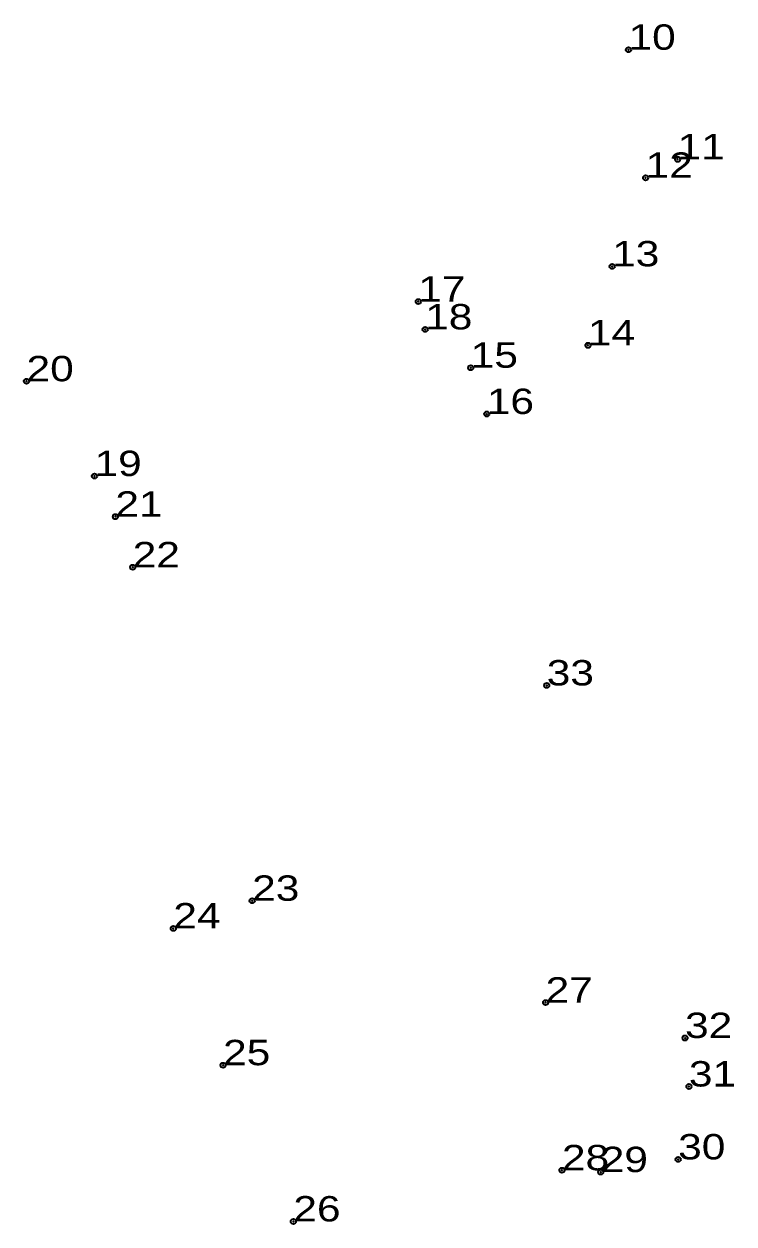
# Model space of a CAD drawing. Header units: metres. Extents: x 549364 to 552164, y 1838225 to 1839951.
# Drawn here: x 550582.2 to 550632.5, y 1838236.4 to 1838321.5 of the extents above; entities that cross this region are included whole.
import ezdxf

# ---------------------------------------------------------------- set-up
doc = ezdxf.new("R2010")
doc.units = ezdxf.units.M
doc.header["$LTSCALE"] = 0.72
doc.header["$PDMODE"] = 32
doc.header["$PDSIZE"] = 0.36
doc.layers.add('12', color=7, linetype='Continuous')
doc.layers.add('7', color=7, linetype='Continuous')

msp = doc.modelspace()

# ---------------------------------------------------------------- linework, layer by layer
at = {"layer": '7'}
for p in [(550625.06, 1838319.67), (550628.54, 1838311.9), (550626.27, 1838310.59), (550623.9, 1838304.31), (550610.15, 1838301.81), (550610.64, 1838299.84), (550622.18, 1838298.71), (550613.87, 1838297.12), (550582.37, 1838296.16), (550615.01, 1838293.84), (550587.19, 1838289.44), (550588.67, 1838286.56), (550589.9, 1838282.97), (550619.26, 1838274.59), (550598.37, 1838259.32), (550592.78, 1838257.36), (550619.18, 1838252.1), (550629.07, 1838249.59), (550596.31, 1838247.66), (550629.34, 1838246.15), (550628.58, 1838240.98), (550620.34, 1838240.21), (550623.09, 1838240.08), (550601.29, 1838236.58)]:
    msp.add_point(p, dxfattribs=at)

# ---------------------------------------------------------------- texts
at = {"layer": '12', "width": 1.25}
for s, p in [('10', (550625.06, 1838319.67)), ('10', (550625.06, 1838319.67)), ('11', (550628.54, 1838311.9)), ('11', (550628.54, 1838311.9)), ('12', (550626.27, 1838310.59)), ('12', (550626.27, 1838310.59)), ('13', (550623.9, 1838304.31)), ('13', (550623.9, 1838304.31)), ('17', (550610.15, 1838301.81)), ('17', (550610.15, 1838301.81)), ('18', (550610.64, 1838299.84)), ('18', (550610.64, 1838299.84)), ('14', (550622.18, 1838298.71)), ('14', (550622.18, 1838298.71)), ('15', (550613.87, 1838297.12)), ('15', (550613.87, 1838297.12)), ('20', (550582.37, 1838296.16)), ('20', (550582.37, 1838296.16)), ('16', (550615.01, 1838293.84)), ('16', (550615.01, 1838293.84)), ('19', (550587.19, 1838289.44)), ('19', (550587.19, 1838289.44)), ('21', (550588.67, 1838286.56)), ('21', (550588.67, 1838286.56)), ('22', (550589.9, 1838282.97)), ('22', (550589.9, 1838282.97)), ('33', (550619.26, 1838274.59)), ('33', (550619.26, 1838274.59)), ('23', (550598.37, 1838259.32)), ('23', (550598.37, 1838259.32)), ('24', (550592.78, 1838257.36)), ('24', (550592.78, 1838257.36)), ('27', (550619.18, 1838252.1)), ('27', (550619.18, 1838252.1)), ('32', (550629.07, 1838249.59)), ('32', (550629.07, 1838249.59)), ('25', (550596.31, 1838247.66)), ('25', (550596.31, 1838247.66)), ('31', (550629.34, 1838246.15)), ('31', (550629.34, 1838246.15)), ('30', (550628.58, 1838240.98)), ('30', (550628.58, 1838240.98)), ('28', (550620.34, 1838240.21)), ('28', (550620.34, 1838240.21)), ('29', (550623.09, 1838240.08)), ('29', (550623.09, 1838240.08)), ('26', (550601.29, 1838236.58)), ('26', (550601.29, 1838236.58))]:
    msp.add_text(s, height=1.8, dxfattribs=at).set_placement(p)

doc.saveas('drawing.dxf')
